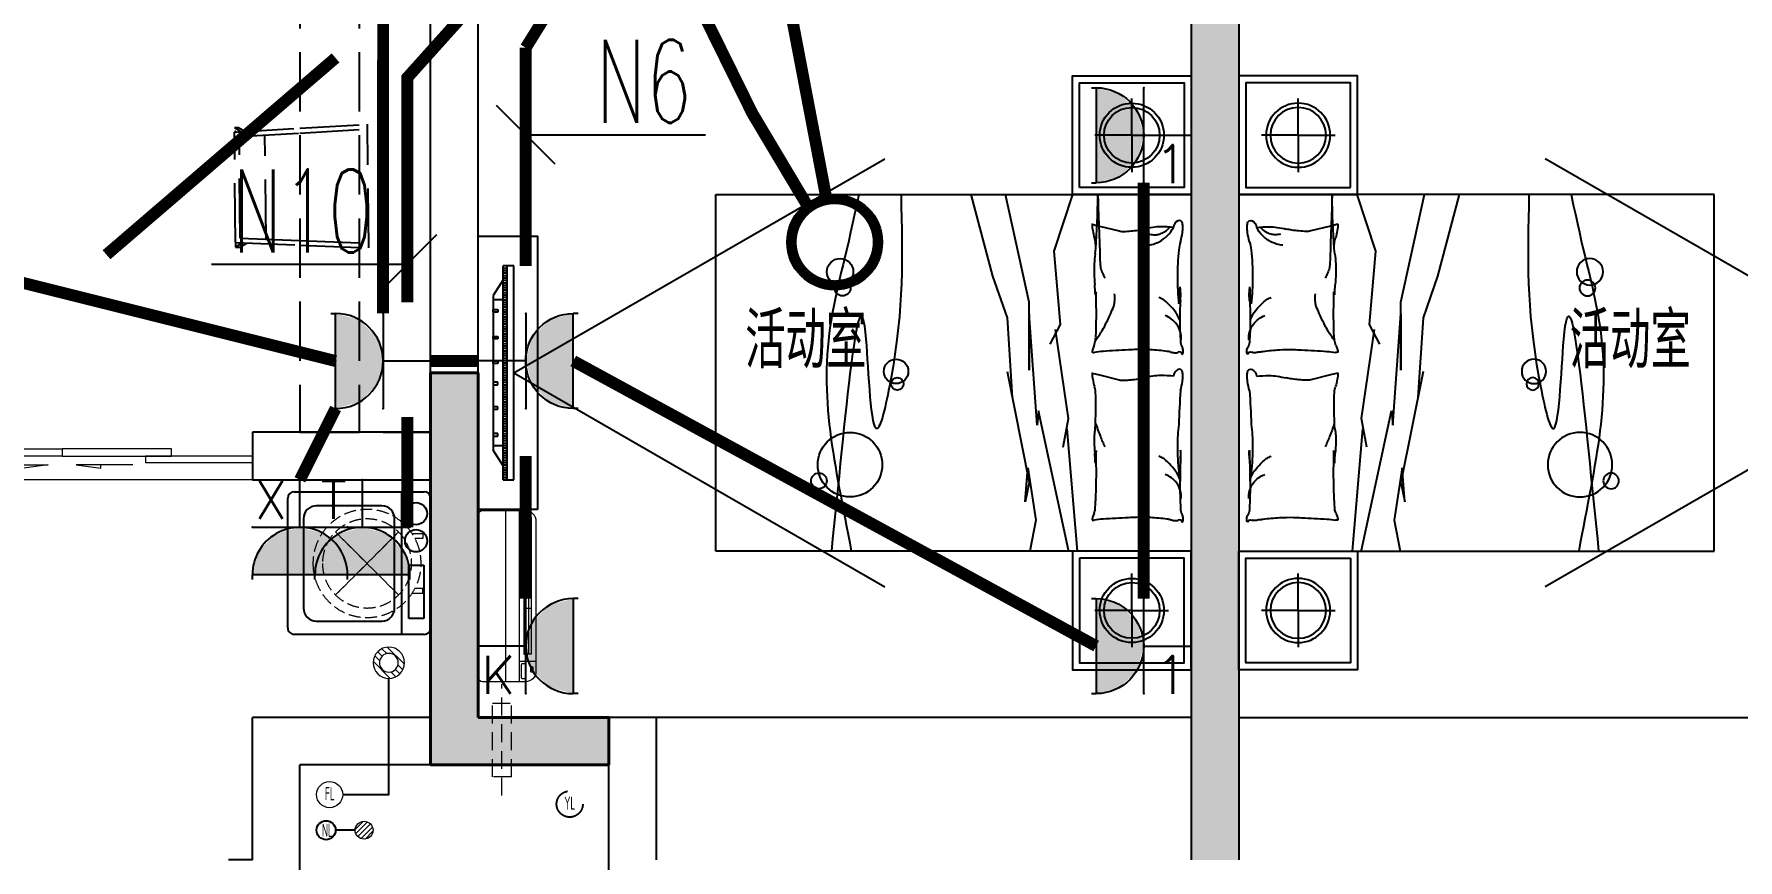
# Model space of a CAD drawing. Extents: x 3753737 to 4713801, y -857380 to 24339.
# Drawn here: x 4216645 to 4223813, y -737923 to -734447 of the extents above; entities that cross this region are included whole.
import ezdxf
from ezdxf.enums import TextEntityAlignment as Align

# ---------------------------------------------------------------- set-up
doc = ezdxf.new("R2010")
doc.units = 0
doc.header["$LTSCALE"] = 1000
doc.header["$MEASUREMENT"] = 0
for name, pattern in [('$1$DASH', [0.35, 0.25, -0.1]), ('A户型$0$DASH', [0.35, 0.25, -0.1]), ('DASH', [0.35, 0.25, -0.1]), ('HIDDEN', [0.375, 0.25, -0.125])]:
    doc.linetypes.add(name, pattern=pattern)
doc.layers.get('0').update_dxf_attribs({"linetype": 'CONTINUOUS'})
for name, color, linetype in [('!!电气', 1, 'CONTINUOUS'), ('3.5方案汇报，与郭总、侯月琴确定户型_t8$0$2020.03.04 -1安徽标准化洋房户型(UA）_t8_t8$0$A-家具-FURN', 251, 'CONTINUOUS'), ('3.5方案汇报，与郭总、侯月琴确定户型_t8$0$2020.03.04 -1安徽标准化洋房户型(UA）_t8_t8$0$fur', 252, 'CONTINUOUS'), ('3.5方案汇报，与郭总、侯月琴确定户型_t8$0$2020.03.04 -1安徽标准化洋房户型(UA）_t8_t8$0$FURN', 252, 'CONTINUOUS'), ('3.5方案汇报，与郭总、侯月琴确定户型_t8$0$2020.03.04 -1安徽标准化洋房户型(UA）_t8_t8$0$看线', 154, 'CONTINUOUS'), ('5fur', 175, 'CONTINUOUS'), ('DIM-照明', 7, 'CONTINUOUS'), ('EQUIP-插座', 3, 'CONTINUOUS'), ('EQUIP-照明', 3, 'CONTINUOUS'), ('LVTRY', 252, 'CONTINUOUS'), ('VPIPE-凝结', 150, 'CONTINUOUS'), ('VPIPE-雨水', 4, 'DASH'), ('WALL', 252, 'CONTINUOUS'), ('WIRE-照明', 2, 'CONTINUOUS'), ('保温', 6, 'CONTINUOUS')]:
    doc.layers.add(name, color=color, linetype=linetype)
for name, color, linetype, lineweight in [('COLUMN', 252, 'CONTINUOUS', 40), ('EQUIP_地漏', 7, 'CONTINUOUS', 18), ('PUB_HATCH', 8, 'CONTINUOUS', 9), ('PUB_TEXT', 7, 'CONTINUOUS', 20), ('VPIPE-废水', 31, 'TG_F', 18), ('WINDOW', 146, 'CONTINUOUS', 20), ('平面-空调室内机', 176, 'CONTINUOUS', 9), ('平面-空调预留孔', 252, 'CONTINUOUS', 15), ('粉刷', 251, 'CONTINUOUS', 9)]:
    doc.layers.add(name, color=color, linetype=linetype, lineweight=lineweight)
doc.styles.add('_TEL_DIM', font='SIMPLEX', dxfattribs={"width": 0.8, "height": 3.5, "bigfont": 'HZTXT'})
doc.styles.get("Standard").update_dxf_attribs({"font": 'gbenor.shx', "bigfont": 'gbcbig.shx'})
doc.styles.add('TG_LINETYPE', font='SIMPLEX', dxfattribs={"width": 0.8, "height": 3, "bigfont": 'HZTXT'})
doc.linetypes.add('TG_F', pattern='A,2,-0.3,["F",TG_LINETYPE,S=0.1,R=0,X=-0.23,Y=-0.15],0', length=2.3)

# ---------------------------------------------------------------- blocks, each defined once
blk = doc.blocks.new('GFDGFSDFGD')
at = {"layer": 'PUB_HATCH'}
blk.add_hatch(color=256, dxfattribs=at).paths.add_polyline_path([(430566.6, 364323.7), (430566.6, 364523.7), (430016.6, 364523.7), (430016.6, 365973.7), (429816.6, 365973.7), (429816.6, 364323.7)])
at = {"layer": 'COLUMN', "color": 252}
for p, q in [((430016.6, 365973.7), (429816.6, 365973.7)), ((429816.6, 365973.7), (429816.6, 364323.7)), ((430016.6, 364523.7), (430016.6, 365973.7)), ((430566.6, 364523.7), (430016.6, 364523.7)), ((430566.6, 364323.7), (430566.6, 364523.7)), ((429816.6, 364323.7), (430566.6, 364323.7))]:
    blk.add_line(p, q, dxfattribs=at)
blk = doc.blocks.new('GDFGDGRD')
at = {"layer": '保温', "linetype": 'Continuous', "ltscale": 10}
h = blk.add_hatch(dxfattribs=at)
h.set_pattern_fill('HEX', color=251, scale=10, angle=90, style=0)
h.set_pattern_definition([(90, (-70765.891, -152124.736), (-16.49778, 1e-15), [9.525, -19.05]), (210, (-70765.891, -152124.736), (8.24889, -14.2874966), [9.525, -19.05]), (150, (-70765.891, -152115.211), (-8.24889, -14.2874966), [9.525, -19.05])])
h.paths.add_polyline_path([(433016.7, 363923.7), (433216.7, 363923.7), (433216.7, 368523.7), (433016.7, 368523.7)])
blk = doc.blocks.new('dongkong')
at = {"layer": '平面-空调预留孔', "color": 8, "linetype": 'HIDDEN', "ltscale": 0.3}
for p, q in [((-603796, 210899.9), (-603796, 210431.5)), ((-603836, 210821), (-603836, 210510.8)), ((-603836, 210821), (-603756, 210821)), ((-603756, 210821), (-603756, 210510.8))]:
    blk.add_line(p, q, dxfattribs=at)
blk.add_lwpolyline([(-603756, 210510.8), (-603836, 210510.8)], dxfattribs=at)
blk = doc.blocks.new('A$C001338C2')
at = {"color": 8}
for p, q in [((845, 303.6), (55, 303.6)), ((109.1, 214.8), (109.1, 303.6)), ((0, 248.6), (0, 22)), ((900, 22), (900, 248.6)), ((22, 0), (878, 0))]:
    blk.add_line(p, q, dxfattribs=at)
at = {"color": 8, "lineweight": 5}
for p, q in [((864.6, 278.7), (144.5, 278.7)), ((144.5, 278.7), (144.5, 265.8)), ((387, 278.7), (144.5, 278.7)), ((144.5, 278.7), (144.5, 252.9)), ((387, 239.9), (387, 278.7)), ((864.6, 278.7), (622, 278.7)), ((622, 278.7), (622, 239.9)), ((864.6, 252.9), (864.6, 278.7)), ((900, 214.8), (0, 214.8)), ((144.5, 265.8), (864.6, 265.8)), ((144.5, 239.9), (144.5, 252.9)), ((144.5, 252.9), (864.6, 252.9)), ((864.6, 239.9), (144.5, 239.9)), ((622, 239.9), (387, 239.9)), ((864.6, 265.8), (864.6, 239.9)), ((900, 143.2), (0, 143.2))]:
    blk.add_line(p, q, dxfattribs=at)
at = {"color": 8}
for points in [[(73.1, 275), (56.8, 275, -0.414214), (51.3, 280.5), (51.3, 283.4, -0.414214), (56.8, 288.9), (73.1, 288.9, -0.414214), (78.6, 283.4), (78.6, 280.5, -0.414214)], [(89.2, 226.4), (22.2, 226.4, -0.414214), (16.7, 231.9), (16.7, 243.1, -0.414214), (22.2, 248.6), (89.2, 248.6, -0.414214), (94.7, 243.1), (94.7, 231.9, -0.414214)]]:
    blk.add_lwpolyline(points, format="xyb", close=True, dxfattribs=at)
for centre, radius, start, end in [((55, 248.6), 55, 90, 180), ((845, 248.6), 55, 360, 90), ((22, 22), 22, 180, 270), ((878, 22), 22, 270, 360)]:
    blk.add_arc(centre, radius, start, end, dxfattribs=at)
blk = doc.blocks.new('$TwtSys$00000141')
at = {"color": 252}
for p, q in [((-47.1, 3.8), (-5, 45.9)), ((-47.1, 3.8), (-5, 45.9)), ((-43.6, -17.5), (17.5, 43.6)), ((-43.6, -17.5), (17.5, 43.6)), ((-33.2, -33.2), (33.2, 33.2)), ((-33.2, -33.2), (33.2, 33.2)), ((-16.2, -43.5), (43.8, 16.4)), ((-16.2, -43.5), (43.8, 16.4)), ((5.7, -46.1), (46.1, -5.7)), ((5.7, -46.1), (46.1, -5.7))]:
    blk.add_line(p, q, dxfattribs=at)
blk.add_circle((0, 0), 47, dxfattribs=at)
blk.add_circle((0, 0), 47, dxfattribs=at)
blk = doc.blocks.new('RECTANG')
for p, q in [((1, 1), (0, 1)), ((0, 1), (0, 0)), ((1, 0), (1, 1)), ((0, 0), (1, 0))]:
    blk.add_line(p, q)
blk = doc.blocks.new('洗衣机')
at = {"layer": 'LVTRY'}
for p, q in [((3790993.7, 243444.5), (3790993.7, 242899.1)), ((3791567.4, 243472.1), (3791021, 243472.1)), ((3791116.5, 243472.1), (3791116.5, 242871.5)), ((3791594.6, 242899.1), (3791594.6, 243444.5)), ((3791199, 243412.7), (3791474.9, 243412.7)), ((3791145.1, 242982.5), (3791145.1, 243358)), ((3791528.8, 243358), (3791528.8, 242982.5)), ((3791021, 242871.5), (3791567.4, 242871.5)), ((3791474.9, 242927.8), (3791199, 242927.8))]:
    blk.add_line(p, q, dxfattribs=at)
at = {"layer": 'LVTRY', "extrusion": (0, 0, -1)}
for centre, major_axis, start_param, end_param in [((3791021, 243444.5), (0, 27.6), -1.570796, 0), ((3791567.4, 243444.5), (0, 27.6), 0, 1.570796), ((3791055.1, 243379.8), (0, 46.9), 3.141593, 9.424778), ((3791199, 243358), (0, 54.7), 4.712389, 6.283185), ((3791474.9, 243358), (0, 54.7), 0, 1.570796), ((3791055.1, 243265.7), (0, 46.9), 3.141593, 9.424778), ((3791199, 242982.5), (0, 54.7), 3.141593, 4.712389), ((3791474.9, 242982.5), (0, 54.7), 1.570796, 3.141593), ((3791021, 242899.1), (0, 27.6), 3.141593, 4.712389), ((3791567.4, 242899.1), (0, 27.6), 1.570796, 3.141593)]:
    blk.add_ellipse(centre, major_axis=major_axis, ratio=0.986385, start_param=start_param, end_param=end_param, dxfattribs=at)
at = {"layer": 'LVTRY', "xscale": 63.25620569481588, "yscale": 224.5369532744355, "zscale": 64.12934308941763, "rotation": 180}
blk.add_blockref('RECTANG', (3791085.2, 243162.4), dxfattribs=at)
blk = doc.blocks.new('$TwtSys$00000543')
at = {"color": 252}
for p, q in [((-94, -9), (9, 94)), ((-9, -94), (94, 9)), ((12, 55), (42, 84)), ((40, 40), (66, 66)), ((55, 12), (84, 42)), ((-84, -42), (-55, -12)), ((-66, -66), (-40, -40)), ((-42, -84), (-12, -55))]:
    blk.add_line(p, q, dxfattribs=at)
for radius in [94, 56.4]:
    blk.add_circle((0, 0), radius, dxfattribs=at)
blk = doc.blocks.new('dnfhfn')
at = {"color": 252, "linetype": '$1$DASH', "ltscale": 0.2}
for p, q in [((101.9, 462.7, 0), (121.9, 462.7, 0)), ((101.9, 417.2, 0), (101.9, 462.7, 0)), ((121.9, 462.7, 0), (121.9, 429, 0)), ((353.1, 462.7, 0), (333.1, 462.7, 0)), ((333.1, 462.7, 0), (333.1, 429, 0)), ((353.1, 417.2, 0), (353.1, 462.7, 0))]:
    blk.add_line(p, q, dxfattribs=at)
at = {"color": 252, "linetype": '$1$DASH', "ltscale": 0.2, "elevation": 0}
for points in [[(94.9, 360.1), (94.9, 360.1), (360.1, 94.9), (360.1, 94.9)], [(360.1, 360.1), (94.9, 94.9), (94.9, 94.9), (360.1, 360.1)]]:
    blk.add_lwpolyline(points, close=True, dxfattribs=at)
at = {"color": 252, "linetype": '$1$DASH', "ltscale": 0.2}
for radius in [227.5, 187.5]:
    blk.add_circle((227.5, 227.5, 0), radius, dxfattribs=at)
blk = doc.blocks.new('FGDGDGRDGRRD')
at = {"layer": '5fur', "color": 252, "linetype": 'A户型$0$DASH'}
for p, q in [((427984.8, 366458.3), (427984.8, 363458.3)), ((428234.8, 366458.3), (428234.8, 363458.3)), ((428534.8, 363458.3), (428534.8, 366458.3)), ((427709.2, 364740.6), (427726.5, 364740.7)), ((427709.2, 364740.6), (427737.5, 364722.9)), ((427709.4, 364721.3), (427984.8, 364737.6)), ((427726.5, 364740.7), (427756.5, 364724.1)), ((427984.8, 364737.6), (428269.5, 364754.5)), ((427984.8, 364717.6), (428269.7, 364734.4)), ((428274.6, 364234.3), (428269.5, 364754.5)), ((427709.3, 364727), (427716.2, 364721.7)), ((427713.9, 364256.6), (427709.4, 364721.3)), ((427729.6, 364702.4), (427984.8, 364717.6)), ((427733.7, 364275.8), (427729.6, 364702.4)), ((427842.2, 364271.5), (427837.9, 364708.9)), ((427713.9, 364256.6), (427984.8, 364245.8)), ((427714, 364250.9), (427720.8, 364256.3)), ((427714, 364250.9), (427714.1, 364237.3)), ((427714.1, 364237.3), (427742, 364255.4)), ((427714.1, 364237.3), (427731.4, 364237.4)), ((427731.4, 364237.4), (427761.1, 364254.7)), ((427733.7, 364275.8), (427984.8, 364265.8)), ((427984.8, 364265.8), (428274.4, 364254.4)), ((427984.8, 364245.8), (428274.6, 364234.3)), ((427984.8, 363458.3), (428534.8, 363458.3))]:
    blk.add_line(p, q, dxfattribs=at)
blk = doc.blocks.new('3.5方案汇报，与郭总、侯月琴确定户型_t8$0$2020.03.04 -1安徽标准化洋房户型(UA）_t8_t8$0$A-F-Bed1500-4')
at = {"color": 252}
for p, q in [((-750, 0), (750, 0)), ((-750, -2000), (-750, 0)), ((750, 0), (750, -2000)), ((-617.8, -386.2), (-597.1, -303.6)), ((8.5, -386.2), (29.2, -303.6)), ((-625.3, -416.2), (-617.8, -386.2)), ((1, -416.2), (8.5, -386.2)), ((-511.9, -577.2), (-750, -498.5)), ((750, -478.8), (236.2, -522.2)), ((-203.9, -549.7), (-511.9, -577.2)), ((-121.4, -593.7), (-203.9, -549.7)), ((192.2, -516.7), (-181.9, -571.7)), ((746.3, -516.7), (159.2, -643.1)), ((313.2, -538.7), (192.2, -516.7)), ((159.2, -643.1), (219.7, -648.6)), ((-297.4, -681.6), (-750, -781.9)), ((-11.3, -681.6), (-297.4, -681.6)), ((219.7, -648.6), (-247.9, -681.6)), ((-247.9, -681.6), (-11.3, -681.6)), ((-5.8, -775.1), (461.8, -681.6)), ((399.8, -687.1), (619.8, -654.1)), ((542.8, -698.1), (399.8, -687.1)), ((461.8, -681.6), (542.8, -698.1)), ((619.8, -654.1), (750, -678.8)), ((-407.4, -835.5), (-231.4, -775.1)), ((-231.4, -775.1), (103.3, -753.3)), ((-750, -926.6), (-407.4, -835.5)), ((750, -2000), (-750, -2000))]:
    blk.add_line(p, q, dxfattribs=at)
for points in [[(-221.2, -48.4, 0.027842), (-245, -59.1, 0.048685), (-257.6, -67.1, 0.023666), (-285.5, -91.5, 0.031223), (-304.5, -112.2, 0.046801), (-309.6, -119.9, 0.023191), (-317.6, -136.6)], [(-139.2, -42.8, 0.088153), (-173.8, -46.3, 0.088153), (-205, -61.5, 0.077547), (-226.6, -83.1, 0.077547), (-240.7, -110.3)], [(-135.5, -403.1, 0.016108), (-174.4, -376.8, 0.024599), (-201.2, -361.8, 0.009477), (-250.3, -338.5, 0.015937), (-280.1, -326.1, 0.072521), (-296.4, -322.5, 0.033339), (-332.7, -322.4)], [(-521.7, -401.5, 0.009729), (-744.4, -392.5, 0.002723), (-441.6, -382.4, 0.007971), (-419.8, -373.4, 0.007971), (-398.4, -363.6)], [(213.5, -401.5, 0.009729), (240.8, -392.5, 0.009729), (267.7, -382.4, 0.007971), (289.4, -373.4, 0.007971), (310.9, -363.6)]]:
    blk.add_lwpolyline(points, format="xyb", dxfattribs=at)
for centre, radius in [((-6.3, -1241.9), 51.6), ((46.1, -1236.6), 26.2), ((386.6, -1435.5), 135.8), ((-425.4, -1477.4), 55.7), ((-357.3, -1467), 33.5), ((454.7, -1566.4), 33.1)]:
    blk.add_circle(centre, radius, dxfattribs=at)
for centre, radius, start, end in [((-628.3, -50), 13.1, 101.27238, 206.58052), ((-609.5, -40.6), 34.2, 206.58052, 265.59979), ((-613.2, -125.8), 90.4, 90, 101.27238), ((-613.2, -196.5), 161.1, 81.56281, 90), ((-634.3, -338.6), 304.8, 74.25602, 81.56281), ((-485.9, 187.9), 242.2, 254.25602, 262.45315), ((-402.1, 1074.8), 1132.9, 264.1433, 270.00126), ((-402.1, 990.8), 1049, 270, 276.0867), ((-335.3, -196.9), 152.4, 92.53859, 100.18988), ((-468.1, -1934), 1890.1, 84.61873, 86.78996), ((-329.2, -334), 289.7, 85.19815, 92.53859), ((-231.9, 824.8), 873.2, 265.19815, 269.42426), ((-225.6, 1445.8), 1494.3, 269.42426, 271.90789), ((-203.2, 772.7), 820.8, 271.90789, 275.25919), ((-132.9, 9.1), 53.9, 275.25919, 300.65125), ((-90.7, -62.2), 28.9, 85.69746, 120.65125), ((-90.4, -58.4), 25.1, 68.2117, 85.69746), ((-72.2, -48.6), 15.6, 158.0096, 201.42098), ((-328.3, -36.1), 246, 347.89054, 351.86652), ((-82.7, -44.4), 4.28, 78.10694, 158.0096), ((-117.3, -66.3), 32.8, 351.86652, 21.42098), ((-81.3, -37.9), 2.32, 258.10694, 19.56397), ((-82.4, -38.3), 3.42, 19.56397, 68.2117), ((-2.1, -50), 13.1, 101.27238, 206.58052), ((16.8, -40.6), 34.2, 206.58052, 265.59979), ((13, -125.8), 90.4, 90, 101.27238), ((13, -196.5), 161.1, 81.56281, 90), ((-8, -338.6), 304.8, 74.25602, 81.56281), ((347.8, 4073.2), 4127.5, 266.20601, 268.19145), ((307.2, 624.5), 682.7, 262.45315, 270), ((307.2, 990.8), 1049, 270, 276.0867), ((338.9, -334), 289.7, 85.19815, 92.53859), ((498.7, 6156.8), 6203.8, 268.40567, 269.60458), ((436.3, 824.8), 873.2, 265.19815, 269.42426), ((653.8, -374.1), 391.6, 128.38857, 133.81151), ((458.3, -127.3), 76.8, 117.23959, 128.38857), ((362.3, 474.1), 529.3, 276.0867, 280.18988), ((530.3, -267.1), 234, 110.86028, 117.23959), ((442.5, 1445.8), 1494.3, 269.42426, 271.90789), ((521.6, -141.7), 99.2, 126.08636, 143.82335), ((521.6, -141.7), 99.2, 105.93524, 126.08636), ((443.4, 2582.7), 2630.7, 271.06466, 272.93655), ((521.6, -141.7), 99.2, 85.78412, 105.93524), ((573.2, 9.1), 53.9, 275.25919, 300.65125), ((615.4, -62.2), 28.9, 85.69746, 120.65125), ((615.7, -58.4), 25.1, 68.2117, 85.69746), ((633.9, -48.6), 15.6, 158.0096, 201.42098), ((377.8, -36.1), 246, 347.89054, 351.86652), ((588.9, -66.3), 32.8, 351.86652, 21.42098), ((623.5, -44.4), 4.28, 78.10694, 158.0096), ((624.8, -37.9), 2.32, 258.10694, 19.56397), ((623.8, -38.3), 3.42, 19.56397, 68.2117), ((-123.4, -127.8), 491.8, 173.76764, 180), ((-411.2, -127.8), 204, 180, 189.68437), ((-666.9, -163.1), 89.9, 41.44291, 53.73593), ((-676.3, -199.1), 139.9, 45.09762, 62.79641), ((-639, -138.5), 52.6, 25.35512, 41.44291), ((-728, -180.6), 151.1, 21.81492, 25.35512), ((-778.6, -200.9), 205.6, 18.7799, 21.81492), ((-637.1, -152.8), 56.2, 0, 18.7799), ((-676.3, -199.1), 139.9, 27.39883, 45.09762), ((-676.3, -199.1), 139.9, 16.51498, 27.39883), ((814.4, -224.8), 913.1, 172.3191, 176.63125), ((106.1, -129.3), 198.3, 167.89054, 172.3191), ((502.9, -127.8), 491.8, 173.76764, 180), ((215.1, -127.8), 204, 180, 189.68437), ((534.8, -214.8), 200.2, 151.68324, 156.99723), ((402, -143.2), 49.3, 140.96506, 151.68324), ((538.6, -254), 225.2, 133.81151, 140.96506), ((521.6, -141.7), 99.2, 143.82335, 161.56035), ((1520.6, -224.8), 913.1, 172.3191, 176.63125), ((812.3, -129.3), 198.3, 167.89054, 172.3191), ((257.2, -13.7), 882, 189.68437, 192.19838), ((-914.9, -267.1), 317.1, 8.00505, 12.19838), ((-672.5, -152.8), 91.5, 345.31489, 0), ((-676.3, -199.1), 139.9, 5.63113, 16.51498), ((580.5, -211.1), 678.7, 176.63125, 181.63309), ((883.5, -13.7), 882, 189.68437, 192.19838), ((-288.6, -267.1), 317.1, 8.00505, 12.19838), ((1286.7, -211.1), 678.7, 176.63125, 181.63309), ((-1253.2, -314.6), 658.8, 2.66488, 8.00505), ((-662.8, -287.2), 67.7, 345.95481, 2.66488), ((1266.7, -191.5), 1365.2, 181.63309, 183.05496), ((13519.6, 462.4), 13635.6, 183.05496, 183.50486), ((-627, -314.6), 658.8, 2.66488, 8.00505), ((-36.5, -287.2), 67.7, 345.95481, 2.66488), ((1972.9, -191.5), 1365.2, 181.63309, 183.05496), ((14225.8, 462.4), 13635.6, 183.05496, 183.50486), ((-624.4, -416.4), 0.917, 165.95506, 274.08294), ((-643.6, -147.3), 270.8, 274.08294, 279.4841), ((-636.8, -187.8), 229.7, 279.4841, 287.38641), ((-532.4, -521.2), 119.7, 96.43405, 107.38641), ((-529.5, -547.2), 145.9, 78.44144, 96.43405), ((-433.2, 75.2), 484.2, 262.03917, 271.8979), ((-484.5, 994.5), 1404.8, 272.74906, 274.61758), ((-273.5, -1618.3), 1216.5, 92.60963, 94.61758), ((-244.8, -6117.7), 5718.5, 89.71346, 90.97038), ((-321, -340.7), 62.9, 250.78629, 262.77597), ((-222.1, -1563.3), 1164, 86.42603, 89.71346), ((-158.6, -547.2), 145.9, 77.13096, 86.42603), ((-136.2, -449.1), 45.3, 62.71588, 77.13096), ((-80.3, -340.6), 76.7, 242.71588, 253.77885), ((-77.3, -330.3), 87.5, 253.77885, 262.87961), ((230.2, -351.5), 321.2, 183.50486, 189.99836), ((-87.9, -415.8), 1.32, 262.87961, 343.30223), ((-105.2, -410.6), 19.3, 343.30223, 9.99836), ((1.9, -416.4), 0.917, 165.95506, 274.08294), ((-17.3, -147.3), 270.8, 274.08294, 279.4841), ((-10.6, -187.8), 229.7, 279.4841, 287.38641), ((93.9, -521.2), 119.7, 96.43405, 107.38641), ((135.8, -2065.3), 1664, 86.58211, 91.90513), ((281, -178.9), 230.1, 258.44144, 272.74906), ((224.7, 994.5), 1404.8, 272.74906, 274.61758), ((423.3, -6117.7), 5718.5, 89.71346, 90.97038), ((412.3, 653.9), 1057.4, 265.3453, 268.26839), ((435.7, -1618.3), 1216.5, 92.60963, 94.61758), ((446.1, -1563.3), 1164, 86.42603, 89.71346), ((495.2, -1386.3), 985.1, 85.05951, 88.63568), ((570, -449.1), 45.3, 62.71588, 77.13096), ((625.9, -340.6), 76.7, 242.71588, 253.77885), ((628.9, -330.3), 87.5, 253.77885, 262.87961), ((936.3, -351.5), 321.2, 183.50486, 189.99836), ((618.2, -415.8), 1.32, 262.87961, 343.30223), ((601, -410.6), 19.3, 343.30223, 9.99836)]:
    blk.add_arc(centre, radius, start, end, dxfattribs=at)
for points, knots in [([(-750, -1220.9), (-476.8, -1214.8), (-219.5, -1206.6), (406.7, -1343.6), (-750, -1378.3), (203.9, -1456.5), (750, -1514.1)], [0, 0, 0, 0, 692.785923, 915.160849, 1290.08623, 2337.669759, 2337.669759, 2337.669759, 2337.669759]), ([(-750, -1398.9), (-520.4, -1444.7), (-9, -1599.5), (374.4, -1500.2), (750, -1430.3)], [0, 0, 0, 0, 470.099243, 1589.098475, 1589.098475, 1589.098475, 1589.098475])]:
    blk.add_open_spline(points, degree=3, knots=knots, dxfattribs=at)
blk = doc.blocks.new('3.5方案汇报，与郭总、侯月琴确定户型_t8$0$2020.03.04 -1安徽标准化洋房户型(UA）_t8_t8$0$VCBCXVBCXVBV')
at = {"color": 252}
for p, q in [((212022, 120965.5), (212022, 121120.5)), ((212022, 120965.5), (211867, 120965.5)), ((212022, 120965.5), (212022, 120810.5)), ((212022, 120965.5), (212177, 120965.5)), ((212022, 118965.5), (212022, 119120.5)), ((212022, 118965.5), (211867, 118965.5)), ((212022, 118965.5), (212022, 118810.5)), ((212022, 118965.5), (212177, 118965.5))]:
    blk.add_line(p, q, dxfattribs=at)
for points in [[(211772, 120715.5), (211772, 121215.5), (212272, 121215.5), (212272, 120715.5)], [(211802, 120745.5), (211802, 121185.5), (212242, 121185.5), (212242, 120745.5)], [(211772, 119215.5), (211772, 118715.5), (212272, 118715.5), (212272, 119215.5)], [(211802, 119185.5), (211802, 118745.5), (212242, 118745.5), (212242, 119185.5)]]:
    blk.add_lwpolyline(points, close=True, dxfattribs=at)
for centre, radius in [((212022, 120965.5), 135), ((212022, 120965.5), 117), ((212022, 118965.5), 135), ((212022, 118965.5), 117)]:
    blk.add_circle(centre, radius, dxfattribs=at)
at = {"layer": '3.5方案汇报，与郭总、侯月琴确定户型_t8$0$2020.03.04 -1安徽标准化洋房户型(UA）_t8_t8$0$A-家具-FURN', "color": 252, "rotation": 270}
blk.add_blockref('3.5方案汇报，与郭总、侯月琴确定户型_t8$0$2020.03.04 -1安徽标准化洋房户型(UA）_t8_t8$0$A-F-Bed1500-4', (212272, 119965.5), dxfattribs=at)
blk = doc.blocks.new('3.5方案汇报，与郭总、侯月琴确定户型_t8$0$2020.03.04 -1安徽标准化洋房户型(UA）_t8_t8$0$sdfgsdfgsdfg')
at = {"layer": '3.5方案汇报，与郭总、侯月琴确定户型_t8$0$2020.03.04 -1安徽标准化洋房户型(UA）_t8_t8$0$FURN'}
h = blk.add_hatch(dxfattribs=at)
h.set_pattern_fill('ANSI31', color=256, scale=100, angle=225, style=0)
h.set_pattern_definition([(360, (-130272.125, -44238.089), (4e-15, 9.152), [])])
h.paths.add_polyline_path([(-68957.8, -54984.3), (-68957.8, -54178.9), (-68972, -54178.9), (-68972, -54984.3)])
for p, q in [((-68997.5, -54581.6), (-70393.9, -53775.4)), ((-68957.8, -54178.9), (-68997.5, -54178.9)), ((-68997.5, -54178.9), (-68997.5, -54984.3)), ((-68972, -54178.9), (-68972, -54984.3)), ((-68957.8, -54178.9), (-68957.8, -54984.3)), ((-68957.8, -54230.8), (-68920, -54290.5)), ((-68957.8, -54306.5), (-68920, -54306.5)), ((-68920, -54872.7), (-68920, -54290.5)), ((-68937.6, -54343.1), (-68937.6, -54352.6)), ((-68920, -54343.1), (-68937.6, -54343.1)), ((-68937.6, -54352.6), (-68920, -54352.6)), ((-68920, -54352.6), (-68920, -54343.1)), ((-68937.6, -54444.2), (-68937.6, -54453.8)), ((-68920, -54444.2), (-68937.6, -54444.2)), ((-68937.6, -54453.8), (-68920, -54453.8)), ((-68920, -54453.8), (-68920, -54444.2)), ((-68997.5, -54581.6), (-70393.9, -55387.8)), ((-68937.6, -54536.4), (-68937.6, -54546)), ((-68920, -54536.4), (-68937.6, -54536.4)), ((-68937.6, -54546), (-68920, -54546)), ((-68920, -54546), (-68920, -54536.4)), ((-68937.6, -54626.8), (-68937.6, -54617.2)), ((-68937.6, -54617.2), (-68920, -54617.2)), ((-68920, -54626.8), (-68937.6, -54626.8)), ((-68920, -54617.2), (-68920, -54626.8)), ((-68937.6, -54719), (-68937.6, -54709.4)), ((-68937.6, -54709.4), (-68920, -54709.4)), ((-68920, -54709.4), (-68920, -54719)), ((-68920, -54719), (-68937.6, -54719)), ((-68937.6, -54820.1), (-68937.6, -54810.6)), ((-68937.6, -54810.6), (-68920, -54810.6)), ((-68920, -54820.1), (-68937.6, -54820.1)), ((-68920, -54810.6), (-68920, -54820.1)), ((-68957.8, -54856.7), (-68920, -54856.7)), ((-68957.8, -54932.4), (-68920, -54872.7)), ((-68997.5, -54984.3), (-68957.8, -54984.3))]:
    blk.add_line(p, q, dxfattribs=at)
blk = doc.blocks.new('$DorLib2D$00000138')
at = {"color": 0, "linetype": 'Continuous'}
for p, q in [((-0.2875, 0), (-0.2875, 0.1538)), ((-0.2875, 0.1538), (0, 0.1538)), ((0, 0.1538), (0, 0)), ((0.2875, 0.1538), (0, 0.1538)), ((0.2875, 0), (0.2875, 0.1538)), ((-0.5, -0.1399), (-0.5, 0)), ((-0.5, 0), (-0.2188, 0)), ((0, 0), (-0.2875, 0)), ((-0.2188, 0), (-0.2188, -0.1399)), ((0, 0), (0.2875, 0)), ((0.2188, 0), (0.2188, -0.1399)), ((0.5, 0), (0.2188, 0)), ((0.5, 0), (0.5, -0.1946)), ((0.5, -0.1399), (0.5, 0)), ((-0.2188, -0.1399), (-0.5, -0.1399)), ((0.2188, -0.1399), (0.5, -0.1399)), ((-0.1857, -0.186), (-0.037, -0.186)), ((-0.037, -0.186), (-0.1019, -0.2583)), ((-0.1019, -0.2583), (-0.1019, -0.186)), ((0.1857, -0.186), (0.037, -0.186)), ((0.037, -0.186), (0.1019, -0.2583)), ((0.1019, -0.2583), (0.1019, -0.186))]:
    blk.add_line(p, q, dxfattribs=at)
blk = doc.blocks.new('A$C1C403CBE')
at = {"layer": '3.5方案汇报，与郭总、侯月琴确定户型_t8$0$2020.03.04 -1安徽标准化洋房户型(UA）_t8_t8$0$FURN', "ltscale": 0.3}
blk.add_lwpolyline([(9650, 1575), (9400, 1575), (9400, 2725), (9650, 2725)], close=True, dxfattribs=at)
at = {"layer": '3.5方案汇报，与郭总、侯月琴确定户型_t8$0$2020.03.04 -1安徽标准化洋房户型(UA）_t8_t8$0$看线', "color": 252, "ltscale": 10}
for p, q in [((12400, 700), (10150, 700)), ((12600, 700), (14850, 700))]:
    blk.add_line(p, q, dxfattribs=at)
at = {"layer": 'VPIPE-凝结', "color": 252, "ltscale": 0.1}
for points in [[(8830, 375), (9024.1, 375), (9024.1, 864.2)], [(8882.4, 225), (8800, 225)]]:
    blk.add_lwpolyline(points, dxfattribs=at)
at = {"layer": 'VPIPE-凝结', "color": 252}
blk.add_circle((8760, 225), 40, dxfattribs=at)
at = {"layer": 'VPIPE-废水', "color": 252}
blk.add_circle((8775, 375), 55, dxfattribs=at)
at = {"layer": 'VPIPE-雨水', "color": 252}
blk.add_circle((9785, 335), 55, dxfattribs=at)
at = {"layer": 'WALL', "color": 252}
for p, q in [((9200, 1900), (9200, 4900)), ((9400, 1800), (9400, 4700)), ((12400, 4700), (12400, 100)), ((12600, 4700), (12600, 100)), ((9200, 1900), (8449.9, 1900)), ((8449.9, 1900), (8449.9, 1700)), ((9400, 700), (9400, 1800)), ((8449.9, 1700), (9200, 1700)), ((9200, 700), (9200, 1700)), ((9200, 700), (8450, 700)), ((8450, 100), (8450, 700)), ((10150, 700), (9400, 700)), ((10150, 100), (10150, 700)), ((9300, 500), (8650, 500)), ((8650, 0), (8650, 500)), ((9950, 500), (9300, 500)), ((9950, -100), (9950, 500)), ((8450, 100), (8350, 100))]:
    blk.add_line(p, q, dxfattribs=at)
at = {"layer": 'WINDOW', "color": 252}
blk.add_line((8449.9, 1700), (6849.9, 1700), dxfattribs=at)
at = {"color": 252}
for name in ['GFDGFSDFGD', 'GDFGDGRD']:
    blk.add_blockref(name, (-420616.6, -363823.7), dxfattribs=at)
blk.add_blockref('FGDGDGRDGRRD', (-419334.8, -361558.3))
at = {"layer": '3.5方案汇报，与郭总、侯月琴确定户型_t8$0$2020.03.04 -1安徽标准化洋房户型(UA）_t8_t8$0$fur'}
blk.add_blockref('3.5方案汇报，与郭总、侯月琴确定户型_t8$0$2020.03.04 -1安徽标准化洋房户型(UA）_t8_t8$0$VCBCXVBCXVBV', (-199872, -117815.5), dxfattribs=at)
at = {"layer": '3.5方案汇报，与郭总、侯月琴确定户型_t8$0$2020.03.04 -1安徽标准化洋房户型(UA）_t8_t8$0$fur', "xscale": -1}
blk.add_blockref('3.5方案汇报，与郭总、侯月琴确定户型_t8$0$2020.03.04 -1安徽标准化洋房户型(UA）_t8_t8$0$VCBCXVBCXVBV', (224872, -117815.5), dxfattribs=at)
at = {"layer": '3.5方案汇报，与郭总、侯月琴确定户型_t8$0$2020.03.04 -1安徽标准化洋房户型(UA）_t8_t8$0$fur', "yscale": 1.1175, "zscale": 1.1175, "rotation": 180}
for p, xscale in [((-67554.7, -58844.9), 1.1175), ((92554.7, -58844.9), -1.1175)]:
    blk.add_blockref('3.5方案汇报，与郭总、侯月琴确定户型_t8$0$2020.03.04 -1安徽标准化洋房户型(UA）_t8_t8$0$sdfgsdfgsdfg', p, dxfattribs=dict(at, xscale=xscale))
at = {"layer": 'EQUIP_地漏', "color": 252, "xscale": -0.7000000000000001, "yscale": 0.7000000000000001, "zscale": 0.7}
blk.add_blockref('$TwtSys$00000543', (9024.1, 930), dxfattribs=at)
at = {"layer": 'EQUIP_地漏', "color": 252, "xscale": -0.8, "yscale": -0.8, "zscale": 0.8, "rotation": 180}
blk.add_blockref('$TwtSys$00000141', (8920, 225), dxfattribs=at)
at = {"layer": 'WINDOW', "color": 252, "xscale": 1600, "yscale": -200, "zscale": 1600, "rotation": 179.9999999989443}
blk.add_blockref('$DorLib2D$00000138', (7649.9, 1800), dxfattribs=at)
at = {"layer": '平面-空调室内机', "color": 252, "ltscale": 0.3, "rotation": 180}
blk.add_blockref('dongkong', (-594295.9, 211270.8), dxfattribs=at)
at = {"layer": '平面-空调预留孔', "color": 252, "xscale": -1, "rotation": 270}
blk.add_blockref('dnfhfn', (8704.9, 1120.3, 0), dxfattribs=at)
at = {"layer": '平面-空调预留孔', "color": 252, "xscale": -0.800000000046565, "yscale": 0.800000000046565, "zscale": 0.800000000046565, "rotation": 269.9999997665698}
blk.add_blockref('A$C001338C2', (9400.2, 850), dxfattribs=at)
at = {"layer": '粉刷', "color": 252, "xscale": -1}
blk.add_blockref('洗衣机', (3800193.7, -241822.4), dxfattribs=at)
at = {"layer": 'PUB_TEXT', "color": 252}
for p in [(10523.2, 2168.3), (13992, 2168.3)]:
    blk.add_text('活动室', height=236.31, dxfattribs=at).set_placement(p)
at = {"layer": 'PUB_TEXT', "color": 252, "width": 0.6}
for s, p in [('FL', (8755.2, 351.2)), ('YL', (9762.4, 311.2)), ('NL', (8743.2, 197))]:
    blk.add_text(s, height=56, dxfattribs=at).set_placement(p)
blk = doc.blocks.new('$equip$00001150')
at = {"const_width": 0.1}
blk.add_lwpolyline([(-0.45, 0, 1), (0.45, 0, 1)], format="xyb", close=True, dxfattribs=at)
blk.add_circle((0, 0), 0.5)
at = {"flags": 9}
blk.add_attdef('A', (0, 0), '', height=0.00002, dxfattribs=at)
blk = doc.blocks.new('$equip$00001237')
for p, q in [((-0.5, 1.05), (-0.5, 1)), ((-0.5, 1), (0.5, 1)), ((0.5, 1.05), (0.5, 1)), ((0.5, 0.5), (-0.5, 0.5)), ((0, 0.5), (0, 0))]:
    blk.add_line(p, q)
blk.add_arc((0, 1), 0.5, 180, 0)
for p in [(0, 1), (-0.5, 0.5), (0.5, 0.5), (0, 0)]:
    blk.add_point(p)
for points in [[(0.433, 0.75), (-0.433, 0.75), (0.5, 1), (-0.5, 1)], [(0.25, 0.567), (-0.25, 0.567), (0.433, 0.75), (-0.433, 0.75)], [(0, 0.5), (0, 0.5), (0.25, 0.567), (-0.25, 0.567)]]:
    blk.add_solid(points)
at = {"flags": 9}
blk.add_attdef('A', (0, 0), '', height=0.00002, dxfattribs=at)
blk = doc.blocks.new('$equip$00001764')
for p, q in [((-0.5, 1.05), (-0.5, 1)), ((-0.5, 1), (0.5, 1)), ((0.5, 1.05), (0.5, 1)), ((0.5, 0.5), (-0.5, 0.5)), ((0, 0.5), (0, 0))]:
    blk.add_line(p, q)
blk.add_arc((0, 1), 0.5, 180, 0)
for p in [(-0.5, 0.5), (0.5, 0.5), (0, 0)]:
    blk.add_point(p)
for points in [[(0.433, 0.75), (-0.433, 0.75), (0.5, 1), (-0.5, 1)], [(0.25, 0.567), (-0.25, 0.567), (0.433, 0.75), (-0.433, 0.75)], [(0, 0.5), (0, 0.5), (0.25, 0.567), (-0.25, 0.567)]]:
    blk.add_solid(points)
at = {"color": 7, "style": '_TEL_DIM'}
blk.add_attdef('$TEXT$', text='', height=0.4, dxfattribs=at).set_placement((0.303, 0.211), align=Align.MIDDLE_CENTER)
at = {"color": 7, "style": '_TEL_DIM', "flags": 1}
blk.add_attdef('A', text='', height=0.00002, dxfattribs=at).set_placement((0, 0), align=Align.MIDDLE_CENTER)

msp = doc.modelspace()

# ---------------------------------------------------------------- linework, layer by layer
at = {"layer": 'DIM-照明'}
for p, q in [((4218837.4, -734994.7), (4218589.9, -734747.2)), ((4218338.7, -735292.6), (4218091.2, -735540.1))]:
    msp.add_line(p, q, dxfattribs=at)
for points in [[(4218713.6, -734870.9), (4218921.1, -734870.9)], [(4218921.1, -734870.9), (4219469.4, -734870.9)], [(4217878.2, -735416.4), (4217391.3, -735416.4)], [(4218215, -735416.4), (4217878.2, -735416.4)]]:
    msp.add_lwpolyline(points, dxfattribs=at)
at = {"layer": 'WIRE-照明', "linetype": 'Continuous', "const_width": 50}
msp.add_lwpolyline([(4219079.5, -733112.1, 0.099869), (4219894.3, -735162.2)], format="xyb", dxfattribs=at)
for points in [[(4219663.4, -733486.4), (4219976, -735126.4)], [(4218113.4, -735622.9), (4218113.5, -733622.9)], [(4218215, -735575.9), (4218215, -734630.7), (4219019.4, -733734.4)], [(4218713.6, -734504.7), (4219075.8, -733921)], [(4216949.7, -735375.8), (4217913.4, -734547.5)], [(4218713.6, -735422.9), (4218713.6, -734504.7)], [(4215704.7, -735270.7), (4217913.4, -735822.9)], [(4218313.4, -735822.9), (4218513.4, -735822.9)], [(4218913.5, -735822.9), (4221113.4, -737022.8)], [(4217763.4, -736322.9), (4217913.4, -736022.9)], [(4218215, -736522.9), (4218215, -736059.1)], [(4218713.6, -736823), (4218713.6, -736222.9)]]:
    msp.add_lwpolyline(points, dxfattribs=at)
at = {"layer": 'WIRE-照明', "color": 2, "linetype": 'Continuous', "const_width": 50}
msp.add_lwpolyline([(4221313.4, -736822.8), (4221313.4, -735072.9)], dxfattribs=at)

# ---------------------------------------------------------------- block references
at = {"layer": '!!电气'}
msp.add_blockref('A$C1C403CBE', (4209113.4, -738022.9), dxfattribs=at)
at = {"layer": 'EQUIP-插座', "color": 4}
ref = msp.add_blockref('$equip$00001764', (4221513.4, -734872.9), dxfattribs=dict(at, xscale=-400, yscale=400, zscale=400, rotation=90))
ref.add_attrib('$TEXT$', '1', dxfattribs={"layer": '0', "color": 7, "height": 160, "style": '_TEL_DIM'}).set_placement((4221429, -734994.1), align=Align.MIDDLE_CENTER)
at = {"layer": 'EQUIP-插座', "color": 2, "yscale": 400, "zscale": 400}
for p, xscale, rotation in [((4218313.4, -735822.9), 400, 90), ((4218513.5, -735822.9), -400, 270)]:
    msp.add_blockref('$equip$00001237', p, dxfattribs=dict(at, xscale=xscale, rotation=rotation))
at = {"layer": 'EQUIP-插座'}
ref = msp.add_blockref('$equip$00001764', (4217763.4, -736322.9), dxfattribs=dict(at, xscale=400, yscale=400, zscale=400, rotation=179.9999999989256))
ref.add_attrib('$TEXT$', 'X', dxfattribs={"layer": '0', "color": 7, "height": 160, "style": '_TEL_DIM'}).set_placement((4217642.1, -736407.3), align=Align.MIDDLE_CENTER)
ref = msp.add_blockref('$equip$00001764', (4218026.5, -736322.9), dxfattribs=dict(at, xscale=400, yscale=400, zscale=400, rotation=179.9999999989256))
ref.add_attrib('$TEXT$', 'T', dxfattribs={"layer": '0', "color": 7, "height": 160, "style": '_TEL_DIM'}).set_placement((4217905.3, -736407.3), align=Align.MIDDLE_CENTER)
at = {"layer": 'EQUIP-插座', "color": 2}
ref = msp.add_blockref('$equip$00001764', (4218513.6, -737023), dxfattribs=dict(at, xscale=400, yscale=400, zscale=400, rotation=270))
ref.add_attrib('$TEXT$', 'K', dxfattribs={"layer": '0', "color": 7, "height": 160, "style": '_TEL_DIM'}).set_placement((4218598, -737144.3), align=Align.MIDDLE_CENTER)
at = {"layer": 'EQUIP-插座', "color": 4}
ref = msp.add_blockref('$equip$00001764', (4221513.4, -737022.8), dxfattribs=dict(at, xscale=-400, yscale=400, zscale=400, rotation=90))
ref.add_attrib('$TEXT$', '1', dxfattribs={"layer": '0', "color": 7, "height": 160, "style": '_TEL_DIM'}).set_placement((4221429, -737144.1), align=Align.MIDDLE_CENTER)
at = {"layer": 'EQUIP-照明', "color": 2, "xscale": 400, "yscale": 400, "zscale": 400}
msp.add_blockref('$equip$00001150', (4220013.4, -735322.9), dxfattribs=at)

# ---------------------------------------------------------------- texts
at = {"layer": 'DIM-照明', "color": 7, "style": '_TEL_DIM', "width": 0.64}
for s, p in [('N6', (4219008.6, -734820.9)), ('N10', (4217478.8, -735366.4))]:
    msp.add_text(s, height=350, dxfattribs=at).set_placement(p)

doc.saveas('drawing.dxf')
